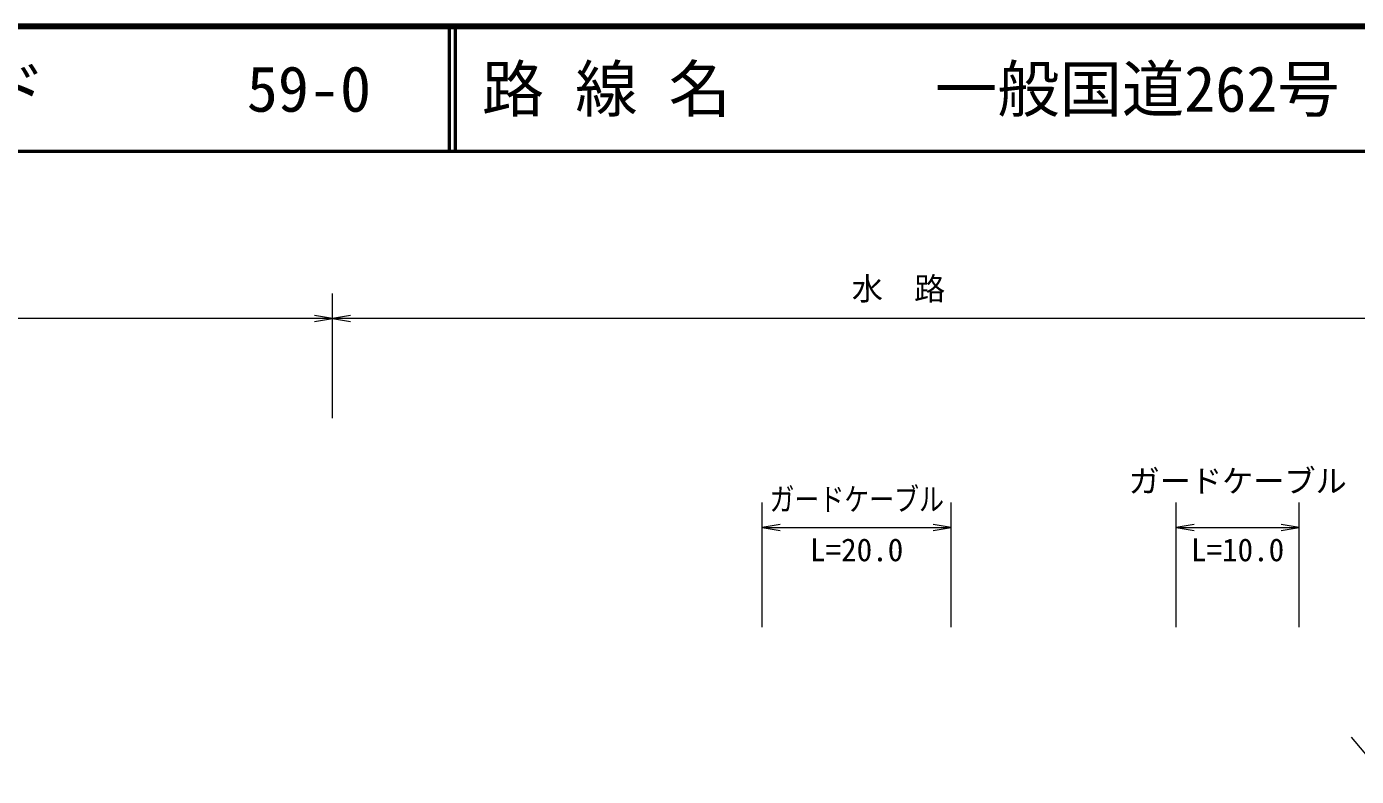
# Model space of a CAD drawing. Units: millimetres, scale not verified. Extents: x 40000 to 680000, y 20000 to 380000.
# Drawn here: x 143854 to 250554, y 319823 to 380000 of the extents above; entities that cross this region are included whole.
import ezdxf
from ezdxf.enums import TextEntityAlignment as Align

# ---------------------------------------------------------------- set-up
doc = ezdxf.new("R2010")
doc.units = ezdxf.units.MM
doc.header["$LTSCALE"] = 1000
for name, color, linetype, lineweight in [('M-STR-HTXT', 7, 'Continuous', 13), ('M-STR-STR3', 7, 'Continuous', 13), ('M-TTL', 2, 'Continuous', 140), ('M-TTL-LINE', 7, 'Continuous', 50)]:
    doc.layers.add(name, color=color, linetype=linetype, lineweight=lineweight)
doc.layers.add('M-TTL-TXT', color=7, linetype='Continuous')
doc.styles.add('ＭＳ ゴシック', font='')
doc.styles.get('ＭＳ ゴシック').set_extended_font_data('MS Gothic')

# ---------------------------------------------------------------- blocks, each defined once
blk = doc.blocks.new('open_arrow')
at = {"color": 0, "linetype": 'Continuous', "lineweight": -2}
blk.add_lwpolyline([(7.5, 1.25), (0, 0), (7.5, -1.25)], dxfattribs=at)

msp = doc.modelspace()

# ---------------------------------------------------------------- linework, layer by layer
at = {"layer": 'M-STR-HTXT'}
msp.add_line((257866, 313783), (250159, 322968), dxfattribs=at)
at = {"layer": 'M-STR-STR3'}
for p, q in [((168389, 348577), (168389, 358577)), ((168389, 356577), (67456, 356575)), ((259556, 356578), (168389, 356577)), ((202877, 331802), (202877, 341802)), ((218052, 331803), (218052, 341803)), ((236094, 331803), (236094, 341803)), ((245964, 331803), (245964, 341803)), ((202877, 339802), (218052, 339803)), ((236094, 339803), (245964, 339803))]:
    msp.add_line(p, q, dxfattribs=at)
at = {"layer": 'M-TTL'}
msp.add_line((680000, 380000), (40000, 380000), dxfattribs=at)
at = {"layer": 'M-TTL-LINE'}
for p, q in [((177750, 380000), (177750, 370000)), ((178250, 380000), (178250, 370000)), ((40000, 370000), (680000, 370000))]:
    msp.add_line(p, q, dxfattribs=at)

# ---------------------------------------------------------------- block references
at = {"layer": 'M-STR-STR3', "xscale": 193, "yscale": 193, "rotation": 180}
for p in [(168389, 356577), (218052, 339803), (245964, 339803)]:
    msp.add_blockref('open_arrow', p, dxfattribs=at)
at = {"layer": 'M-STR-STR3', "xscale": 193, "yscale": 193}
for p in [(168389, 356577), (202877, 339802), (236094, 339803)]:
    msp.add_blockref('open_arrow', p, dxfattribs=at)

# ---------------------------------------------------------------- texts
at = {"layer": 'M-STR-STR3', "style": 'ＭＳ ゴシック'}
for s, p in [('水\u3000路', (210064, 357501)), ('ガードケーブル', (232279, 342063)), ('L=20.0', (206715, 336540)), ('L=10.0', (237279, 336541))]:
    msp.add_text(s, height=1833, rotation=0.001, dxfattribs=at).set_placement(p, align=Align.BOTTOM_LEFT)
at = {"layer": 'M-STR-STR3', "style": 'ＭＳ ゴシック', "width": 0.8}
msp.add_text('ガードケーブル', height=1833, rotation=0.001, dxfattribs=at).set_placement((203464, 340599), align=Align.BOTTOM_LEFT)
at = {"layer": 'M-TTL-TXT', "style": 'ＭＳ ゴシック'}
for s, p in [('図面コード', (120380, 375000)), ('59-0', (161521, 375000)), ('路 線 名', (180380, 375000)), ('一般国道262号', (216734, 375000))]:
    msp.add_text(s, height=3666, dxfattribs=at).set_placement(p, align=Align.MIDDLE_LEFT)

doc.saveas('drawing.dxf')
